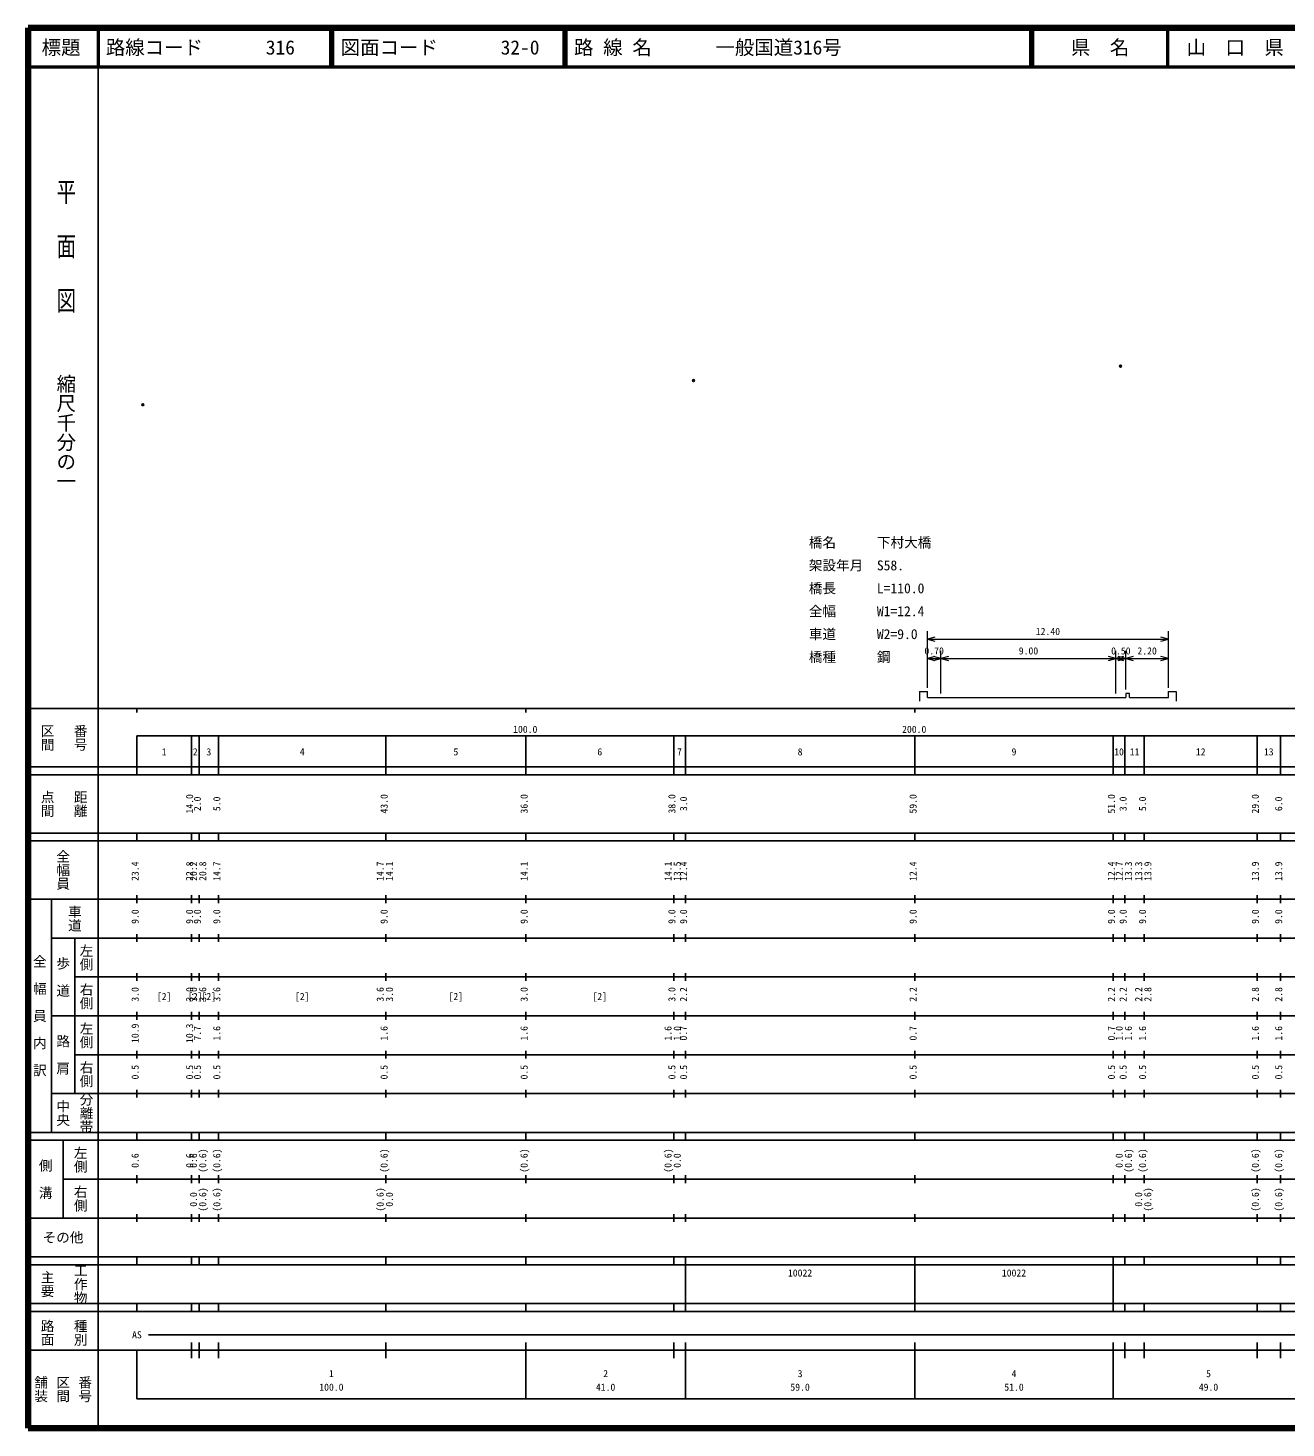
# Model space of a CAD drawing. Units: millimetres on the paper, with parts at other scales. Extents: x 40 to 680, y 20 to 380.
# Drawn here: x 40 to 363.4, y 20 to 380 of the extents above; entities that cross this region are included whole.
import ezdxf
from ezdxf.enums import TextEntityAlignment as Align

# ---------------------------------------------------------------- set-up
doc = ezdxf.new("R2010")
doc.units = ezdxf.units.MM
doc.header["$PDMODE"] = 32
doc.header["$PDSIZE"] = 0.5
doc.layers.add('S-OTRS', color=6, linetype='Continuous')
doc.layers.add('S-TTL-TXT', color=7, linetype='Continuous')
for name, color, linetype, lineweight in [('S-STR-HTXT', 7, 'Continuous', 13), ('S-TTL', 2, 'Continuous', 140), ('S-TTL-BAND', 7, 'Continuous', 25), ('S-TTL-LINE', 7, 'Continuous', 50)]:
    doc.layers.add(name, color=color, linetype=linetype, lineweight=lineweight)
doc.styles.add('@ＭＳ ゴシック', font='')
doc.styles.add('ＭＳ ゴシック', font='')
doc.styles.get('@ＭＳ ゴシック').set_extended_font_data('@MS Gothic')
doc.styles.get('ＭＳ ゴシック').set_extended_font_data('MS Gothic')

msp = doc.modelspace()

# ---------------------------------------------------------------- linework, layer by layer
at = {"layer": 'S-OTRS'}
for p in [(320.895, 293.055), (211.112, 289.341), (69.526, 283.137)]:
    msp.add_point(p, dxfattribs=at)
at = {"layer": 'S-STR-HTXT'}
for p, q in [((271.221, 210.361), (271.221, 224.861)), ((273.153, 223.379), (271.221, 222.861)), ((333.221, 222.861), (331.289, 223.379)), ((333.221, 210.361), (333.221, 224.861)), ((271.221, 222.861), (333.221, 222.861)), ((271.221, 222.861), (273.153, 222.344)), ((274.721, 208.861), (274.721, 219.861)), ((319.721, 208.861), (319.721, 219.861)), ((322.221, 209.861), (322.221, 219.861)), ((331.289, 222.344), (333.221, 222.861)), ((273.153, 218.379), (271.221, 217.861)), ((271.221, 217.861), (274.721, 217.861)), ((271.221, 217.861), (273.153, 217.344)), ((274.721, 217.861), (272.789, 218.379)), ((272.789, 217.344), (274.721, 217.861)), ((276.653, 218.379), (274.721, 217.861)), ((274.721, 217.861), (319.721, 217.861)), ((274.721, 217.861), (276.653, 217.344)), ((319.721, 217.861), (317.789, 218.379)), ((317.789, 217.344), (319.721, 217.861)), ((321.653, 218.379), (319.721, 217.861)), ((319.721, 217.861), (322.221, 217.861)), ((319.721, 217.861), (321.653, 217.344)), ((322.221, 217.861), (320.289, 218.379)), ((320.289, 217.344), (322.221, 217.861)), ((324.153, 218.379), (322.221, 217.861)), ((322.221, 217.861), (333.221, 217.861)), ((322.221, 217.861), (324.153, 217.344)), ((333.221, 217.861), (331.289, 218.379)), ((331.289, 217.344), (333.221, 217.861)), ((269.221, 209.361), (271.221, 209.361)), ((269.221, 209.361), (269.221, 206.861)), ((271.221, 207.861), (271.221, 209.361)), ((323.221, 208.861), (322.221, 208.861)), ((322.221, 208.861), (322.221, 207.861)), ((323.221, 207.861), (323.221, 208.861)), ((333.221, 207.861), (333.221, 209.361)), ((333.221, 209.361), (335.221, 209.361)), ((335.221, 209.361), (335.221, 206.861)), ((271.221, 207.861), (274.721, 207.861)), ((274.721, 207.861), (319.721, 207.861)), ((319.721, 207.861), (322.221, 207.861)), ((323.221, 207.861), (333.221, 207.861))]:
    msp.add_line(p, q, dxfattribs=at)
at = {"layer": 'S-TTL'}
for p, q in [((40, 380), (40, 20)), ((680, 380), (40, 380)), ((40, 20), (680, 20))]:
    msp.add_line(p, q, dxfattribs=at)
at = {"layer": 'S-TTL-BAND'}
for p, q in [((58, 370), (58, 20)), ((40, 205), (579, 205)), ((68, 205), (68, 204)), ((168, 205), (168, 204)), ((268, 205), (268, 204)), ((68, 198), (579, 198)), ((68, 198), (68, 188)), ((82, 188), (82, 198)), ((84, 188), (84, 198)), ((89, 188), (89, 198)), ((132, 188), (132, 198)), ((168, 188), (168, 198)), ((206, 188), (206, 198)), ((209, 188), (209, 198)), ((268, 188), (268, 198)), ((319, 188), (319, 198)), ((322, 188), (322, 198)), ((327, 188), (327, 198)), ((356, 188), (356, 198)), ((362, 188), (362, 198)), ((40, 190), (579, 190)), ((40, 188), (579, 188)), ((40, 173), (579, 173)), ((68, 171), (68, 173)), ((82, 171), (82, 173)), ((84, 171), (84, 173)), ((89, 171), (89, 173)), ((132, 171), (132, 173)), ((168, 171), (168, 173)), ((206, 171), (206, 173)), ((209, 171), (209, 173)), ((268, 171), (268, 173)), ((319, 171), (319, 173)), ((322, 171), (322, 173)), ((327, 171), (327, 173)), ((356, 171), (356, 173)), ((362, 171), (362, 173)), ((40, 171), (579, 171)), ((40, 156), (579, 156)), ((46, 96), (46, 156)), ((68, 155), (68, 157)), ((82, 155), (82, 157)), ((84, 155), (84, 157)), ((89, 155), (89, 157)), ((132, 155), (132, 157)), ((168, 155), (168, 157)), ((206, 155), (206, 157)), ((209, 155), (209, 157)), ((268, 155), (268, 157)), ((319, 155), (319, 157)), ((322, 155), (322, 157)), ((327, 155), (327, 157)), ((356, 155), (356, 157)), ((362, 155), (362, 157)), ((46, 146), (579, 146)), ((52, 146), (52, 106)), ((68, 145), (68, 147)), ((82, 145), (82, 147)), ((84, 145), (84, 147)), ((89, 145), (89, 147)), ((132, 145), (132, 147)), ((168, 145), (168, 147)), ((206, 145), (206, 147)), ((209, 145), (209, 147)), ((268, 145), (268, 147)), ((319, 145), (319, 147)), ((322, 145), (322, 147)), ((327, 145), (327, 147)), ((356, 145), (356, 147)), ((362, 145), (362, 147)), ((68, 135), (68, 137)), ((82, 135), (82, 137)), ((84, 135), (84, 137)), ((89, 135), (89, 137)), ((132, 135), (132, 137)), ((168, 135), (168, 137)), ((206, 135), (206, 137)), ((209, 135), (209, 137)), ((268, 135), (268, 137)), ((319, 135), (319, 137)), ((322, 135), (322, 137)), ((327, 135), (327, 137)), ((356, 135), (356, 137)), ((362, 135), (362, 137)), ((52, 136), (579, 136)), ((46, 126), (579, 126)), ((68, 125), (68, 127)), ((82, 125), (82, 127)), ((84, 125), (84, 127)), ((89, 125), (89, 127)), ((132, 125), (132, 127)), ((168, 125), (168, 127)), ((206, 125), (206, 127)), ((209, 125), (209, 127)), ((268, 125), (268, 127)), ((319, 125), (319, 127)), ((322, 125), (322, 127)), ((327, 125), (327, 127)), ((356, 125), (356, 127)), ((362, 125), (362, 127)), ((52, 116), (579, 116)), ((68, 115), (68, 117)), ((82, 115), (82, 117)), ((84, 115), (84, 117)), ((89, 115), (89, 117)), ((132, 115), (132, 117)), ((168, 115), (168, 117)), ((206, 115), (206, 117)), ((209, 115), (209, 117)), ((268, 115), (268, 117)), ((319, 115), (319, 117)), ((322, 115), (322, 117)), ((327, 115), (327, 117)), ((356, 115), (356, 117)), ((362, 115), (362, 117)), ((46, 106), (579, 106)), ((68, 105), (68, 107)), ((82, 105), (82, 107)), ((84, 105), (84, 107)), ((89, 105), (89, 107)), ((132, 105), (132, 107)), ((168, 105), (168, 107)), ((206, 105), (206, 107)), ((209, 105), (209, 107)), ((268, 105), (268, 107)), ((319, 105), (319, 107)), ((322, 105), (322, 107)), ((327, 105), (327, 107)), ((356, 105), (356, 107)), ((362, 105), (362, 107)), ((40, 96), (579, 96)), ((40, 94), (579, 94)), ((49, 94), (49, 74)), ((68, 94), (68, 96)), ((82, 94), (82, 96)), ((84, 94), (84, 96)), ((89, 94), (89, 96)), ((132, 94), (132, 96)), ((168, 94), (168, 96)), ((206, 94), (206, 96)), ((209, 94), (209, 96)), ((268, 94), (268, 96)), ((319, 94), (319, 96)), ((322, 94), (322, 96)), ((327, 94), (327, 96)), ((356, 94), (356, 96)), ((362, 94), (362, 96)), ((49, 84), (579, 84)), ((68, 83), (68, 85)), ((82, 83), (82, 85)), ((84, 83), (84, 85)), ((89, 83), (89, 85)), ((132, 83), (132, 85)), ((168, 83), (168, 85)), ((206, 83), (206, 85)), ((209, 83), (209, 85)), ((268, 83), (268, 85)), ((319, 83), (319, 85)), ((322, 83), (322, 85)), ((327, 83), (327, 85)), ((356, 83), (356, 85)), ((362, 83), (362, 85)), ((40, 74), (579, 74)), ((68, 73), (68, 75)), ((82, 73), (82, 75)), ((84, 73), (84, 75)), ((89, 73), (89, 75)), ((132, 73), (132, 75)), ((168, 73), (168, 75)), ((206, 73), (206, 75)), ((209, 73), (209, 75)), ((268, 73), (268, 75)), ((319, 73), (319, 75)), ((322, 73), (322, 75)), ((327, 73), (327, 75)), ((356, 73), (356, 75)), ((362, 73), (362, 75)), ((40, 64), (579, 64)), ((40, 62), (579, 62)), ((68, 62), (68, 64)), ((82, 62), (82, 64)), ((84, 62), (84, 64)), ((89, 62), (89, 64)), ((132, 62), (132, 64)), ((168, 62), (168, 64)), ((206, 62), (206, 64)), ((209, 62), (209, 64)), ((209, 52), (209, 62)), ((268, 62), (268, 64)), ((268, 52), (268, 62)), ((268, 52), (268, 62)), ((319, 62), (319, 64)), ((319, 52), (319, 62)), ((322, 62), (322, 64)), ((327, 62), (327, 64)), ((356, 62), (356, 64)), ((362, 62), (362, 64)), ((40, 52), (579, 52)), ((68, 50), (68, 52)), ((82, 50), (82, 52)), ((84, 50), (84, 52)), ((89, 50), (89, 52)), ((132, 50), (132, 52)), ((168, 50), (168, 52)), ((206, 50), (206, 52)), ((209, 50), (209, 52)), ((268, 50), (268, 52)), ((319, 50), (319, 52)), ((322, 50), (322, 52)), ((327, 50), (327, 52)), ((356, 50), (356, 52)), ((362, 50), (362, 52)), ((40, 50), (579, 50)), ((71, 44), (565, 44)), ((40, 40), (579, 40)), ((68, 40), (68, 27.5)), ((82, 38), (82, 42)), ((84, 38), (84, 42)), ((89, 38), (89, 42)), ((132, 38), (132, 42)), ((168, 27.5), (168, 42)), ((206, 38), (206, 42)), ((209, 27.5), (209, 42)), ((268, 27.5), (268, 42)), ((319, 27.5), (319, 42)), ((322, 38), (322, 42)), ((327, 38), (327, 42)), ((356, 38), (356, 42)), ((362, 38), (362, 42)), ((68, 27.5), (579, 27.5))]:
    msp.add_line(p, q, dxfattribs=at)
at = {"layer": 'S-TTL-LINE'}
for p, q in [((58, 380), (58, 370)), ((117.75, 380), (117.75, 370)), ((118.25, 380), (118.25, 370)), ((177.75, 380), (177.75, 370)), ((178.25, 380), (178.25, 370)), ((297.75, 380), (297.75, 370)), ((298.25, 380), (298.25, 370)), ((333, 380), (333, 370)), ((40, 370), (680, 370))]:
    msp.add_line(p, q, dxfattribs=at)

# ---------------------------------------------------------------- texts
at = {"layer": 'S-STR-HTXT', "style": 'ＭＳ ゴシック'}
for s, p in [('橋名\u3000\u3000\u3000下村大橋', (240.743, 245.657)), ('架設年月\u3000S58.', (240.743, 239.766)), ('橋長\u3000\u3000\u3000L=110.0', (240.743, 233.875)), ('全幅\u3000\u3000\u3000W1=12.4', (240.743, 227.984)), ('車道\u3000\u3000\u3000W2=9.0', (240.743, 222.093)), ('橋種\u3000\u3000\u3000鋼', (240.743, 216.202))]:
    msp.add_text(s, height=2.566, dxfattribs=at).set_placement(p, align=Align.BOTTOM_LEFT)
for s, p in [('12.40', (302.221, 223.361)), ('0.70', (272.971, 218.361)), ('9.00', (297.221, 218.361)), ('0.50', (320.971, 218.361)), ('2.20', (327.721, 218.361))]:
    msp.add_text(s, height=1.833, dxfattribs=at).set_placement(p, align=Align.BOTTOM_CENTER)
at = {"layer": 'S-TTL-BAND', "style": '@ＭＳ ゴシック', "width": 1.4}
msp.add_text('平  面  図', height=3.666, rotation=270, dxfattribs=at).set_placement((49.777, 306.475), align=Align.MIDDLE_RIGHT)
at = {"layer": 'S-TTL-BAND', "style": '@ＭＳ ゴシック'}
msp.add_text('縮尺千分の一', height=3.666, rotation=270, dxfattribs=at).set_placement((49.777, 261.03), align=Align.MIDDLE_RIGHT)
for s, p in [('区間', (45, 197.5)), ('番号', (53.5, 197.5)), ('点間', (45, 180.5)), ('距離', (53.5, 180.5)), ('全幅員', (49, 163.5)), ('車道', (52, 151)), ('左側', (55, 141)), ('全\u3000幅\u3000員\u3000内\u3000訳', (43, 126)), ('歩\u3000道', (49, 136)), ('右側', (55, 131)), ('左側', (55, 121)), ('路\u3000肩', (49, 116)), ('右側', (55, 111)), ('分離帯', (55, 101)), ('中央', (49, 101)), ('左側', (53.5, 89)), ('側\u3000溝', (44.5, 84)), ('右側', (53.5, 79)), ('工作物', (53.5, 57)), ('主要', (45, 57)), ('路面', (45, 44.5)), ('種別', (53.5, 44.5)), ('舗装', (43.333, 30)), ('区間', (49, 30)), ('番号', (54.667, 30))]:
    msp.add_text(s, height=2.566, rotation=270, dxfattribs=at).set_placement(p, align=Align.MIDDLE_CENTER)
at = {"layer": 'S-TTL-BAND', "style": 'ＭＳ ゴシック'}
for s, p in [('100.0', (167.844, 198.195)), ('200.0', (267.844, 198.195)), ('1', (75, 192.405)), ('2', (83, 192.405)), ('3', (86.5, 192.405)), ('4', (110.5, 192.405)), ('5', (150, 192.405)), ('6', (187, 192.405)), ('7', (207.5, 192.405)), ('8', (238.5, 192.405)), ('9', (293.5, 192.405)), ('10', (320.5, 192.405)), ('11', (324.5, 192.405)), ('12', (341.5, 192.405)), ('13', (359, 192.405)), ('[2]', (75, 129.5)), ('[2]', (83, 129.5)), ('[2]', (86.5, 129.5)), ('[2]', (110.5, 129.5)), ('[2]', (150, 129.5)), ('[2]', (187, 129.5)), ('AS', (68, 42.5)), ('1', (118, 32.523)), ('2', (188.5, 32.523)), ('3', (238.5, 32.523)), ('4', (293.5, 32.523)), ('5', (343.5, 32.523)), ('100.0', (118, 29.033)), ('41.0', (188.5, 29.033)), ('59.0', (238.5, 29.033)), ('51.0', (293.5, 29.033)), ('49.0', (343.5, 29.033))]:
    msp.add_text(s, height=1.833, dxfattribs=at).set_placement(p, align=Align.BOTTOM_CENTER)
for s, p in [('14.0', (83, 180.5)), ('2.0', (85, 180.5)), ('5.0', (90, 180.5)), ('43.0', (133, 180.5)), ('36.0', (169, 180.5)), ('38.0', (207, 180.5)), ('3.0', (210, 180.5)), ('59.0', (269, 180.5)), ('51.0', (320, 180.5)), ('3.0', (323, 180.5)), ('5.0', (328, 180.5)), ('29.0', (357, 180.5)), ('6.0', (363, 180.5)), ('23.4', (69, 163.174)), ('22.8', (83, 163.174)), ('20.2', (84, 163.174)), ('20.8', (86.37, 163.174)), ('14.7', (90, 163.174)), ('14.7', (132, 163.174)), ('14.1', (134.37, 163.174)), ('14.1', (169, 163.174)), ('14.1', (206, 163.174)), ('13.5', (208.37, 163.174)), ('12.4', (210, 163.174)), ('12.4', (269, 163.174)), ('12.4', (320, 163.174)), ('12.7', (322, 163.174)), ('13.3', (324.37, 163.174)), ('13.3', (327, 163.174)), ('13.9', (329.37, 163.174)), ('13.9', (357, 163.174)), ('13.9', (363, 163.174)), ('9.0', (69, 151.5)), ('9.0', (83, 151.5)), ('9.0', (85, 151.5)), ('9.0', (90, 151.5)), ('9.0', (133, 151.5)), ('9.0', (169, 151.5)), ('9.0', (207, 151.5)), ('9.0', (210, 151.5)), ('9.0', (269, 151.5)), ('9.0', (320, 151.5)), ('9.0', (323, 151.5)), ('9.0', (328, 151.5)), ('9.0', (357, 151.5)), ('9.0', (363, 151.5)), ('3.0', (69, 131.5)), ('3.0', (83, 131.5)), ('3.0', (84, 131.5)), ('3.6', (86.37, 131.5)), ('3.6', (90, 131.5)), ('3.6', (132, 131.5)), ('3.0', (134.37, 131.5)), ('3.0', (169, 131.5)), ('3.0', (207, 131.5)), ('2.2', (210, 131.5)), ('2.2', (269, 131.5)), ('2.2', (320, 131.5)), ('2.2', (323, 131.5)), ('2.2', (327, 131.5)), ('2.8', (329.37, 131.5)), ('2.8', (357, 131.5)), ('2.8', (363, 131.5)), ('10.9', (69, 121.5)), ('10.3', (83, 121.5)), ('7.7', (85, 121.5)), ('1.6', (90, 121.5)), ('1.6', (133, 121.5)), ('1.6', (169, 121.5)), ('1.6', (206, 121.5)), ('1.0', (208.37, 121.5)), ('0.7', (210, 121.5)), ('0.7', (269, 121.5)), ('0.7', (320, 121.5)), ('1.0', (322, 121.5)), ('1.6', (324.37, 121.5)), ('1.6', (328, 121.5)), ('1.6', (357, 121.5)), ('1.6', (363, 121.5)), ('0.5', (69, 111.5)), ('0.5', (83, 111.5)), ('0.5', (85, 111.5)), ('0.5', (90, 111.5)), ('0.5', (133, 111.5)), ('0.5', (169, 111.5)), ('0.5', (207, 111.5)), ('0.5', (210, 111.5)), ('0.5', (269, 111.5)), ('0.5', (320, 111.5)), ('0.5', (323, 111.5)), ('0.5', (328, 111.5)), ('0.5', (357, 111.5)), ('0.5', (363, 111.5)), ('0.6', (69, 88.764)), ('0.6', (83, 88.764)), ('0.6', (84, 88.764)), ('(0.6)', (86.37, 88.764)), ('(0.6)', (90, 88.764)), ('(0.6)', (133, 88.764)), ('(0.6)', (169, 88.764)), ('(0.6)', (206, 88.764)), ('0.0', (208.37, 88.764)), ('0.0', (322, 88.764)), ('(0.6)', (324.37, 88.764)), ('(0.6)', (328, 88.764)), ('(0.6)', (357, 88.764)), ('(0.6)', (363, 88.764)), ('0.0', (84, 78.764)), ('(0.6)', (86.37, 78.764)), ('(0.6)', (90, 78.764)), ('(0.6)', (132, 78.764)), ('0.0', (134.37, 78.764)), ('0.0', (327, 78.764)), ('(0.6)', (329.37, 78.764)), ('(0.6)', (357, 78.764)), ('(0.6)', (363, 78.764))]:
    msp.add_text(s, height=1.833, rotation=90, dxfattribs=at).set_placement(p, align=Align.BOTTOM_CENTER)
msp.add_text('その他', height=2.566, dxfattribs=at).set_placement((49, 69), align=Align.MIDDLE_CENTER)
for p in [(235.375, 58.405), (290.375, 58.405)]:
    msp.add_text('10022', height=1.833, dxfattribs=at).set_placement(p, align=Align.BOTTOM_LEFT)
at = {"layer": 'S-TTL-TXT', "style": 'ＭＳ ゴシック'}
for s, p in [('標題', (48.5, 375)), ('県\u3000名', (315.625, 375)), ('山\u3000口\u3000県', (350.375, 375))]:
    msp.add_text(s, height=3.666, dxfattribs=at).set_placement(p, align=Align.MIDDLE_CENTER)
for s, p in [('路線コード', (60, 375)), ('316', (101.142, 375)), ('図面コード', (120.38, 375)), ('32-0', (161.521, 375)), ('路 線 名', (180.38, 375)), ('一般国道316号', (216.734, 375))]:
    msp.add_text(s, height=3.666, dxfattribs=at).set_placement(p, align=Align.MIDDLE_LEFT)

doc.saveas('drawing.dxf')
